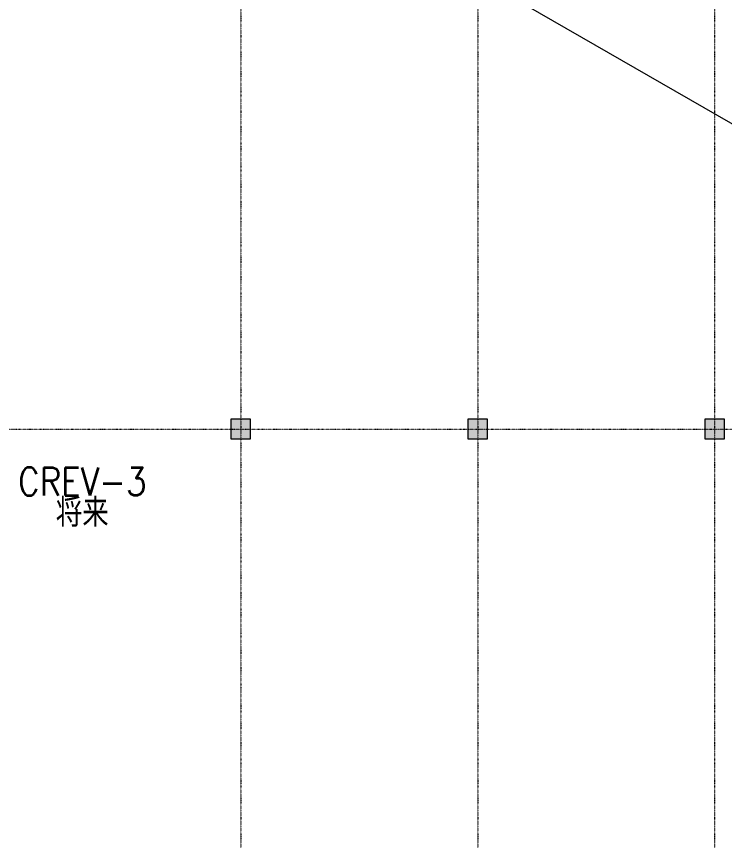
# Model space of a CAD drawing. Extents: x -32000 to 290600, y -29000 to 131250.
# Drawn here: x 18450 to 43550, y 45409 to 74632 of the extents above; entities that cross this region are included whole.
import ezdxf
from ezdxf.enums import TextEntityAlignment as Align

# ---------------------------------------------------------------- set-up
doc = ezdxf.new("R2010")
doc.units = 0
doc.header["$LTSCALE"] = 10
doc.linetypes.add('H12PL2$0$JJP_三點線', pattern=[0.9, 0.3, -0.15, 0, -0.15, 0, -0.15, 0, -0.15])
doc.linetypes.add('XFM7P20ICA$0$H12PL2$0$JJP_三點線', pattern=[0.9, 0.3, -0.15, 0, -0.15, 0, -0.15, 0, -0.15])
for name, color, linetype in [('H12PL2$0$S-COL', 252, 'Continuous'), ('H12PL2$0$S-GRID', 252, 'Continuous'), ('XFM7P20ICA$0$H12PL2$0$A-OBJE-2D', 252, 'Continuous'), ('XFM7P20ICA$0$H12PL2$0$Hattch', 252, 'Continuous'), ('XFM7P20ICA$0$H12PL2$0$S-COL', 252, 'Continuous'), ('XFM7P20ICA$0$H12PL2$0$S-GRID', 252, 'Continuous'), ('XFM7P20ICA$0$TEXT2', 252, 'Continuous')]:
    doc.layers.add(name, color=color, linetype=linetype)
doc.styles.add('XFM7P20ICA$0$TEXT', font='romans.shx', dxfattribs={"width": 0.85, "bigfont": 'BIGFONT.shx'})

# ---------------------------------------------------------------- blocks, each defined once
blk = doc.blocks.new('H12PL2')
at = {"layer": 'H12PL2$0$S-COL', "lineweight": 0, "flags": 128}
for points in [[(26050, 59650), (26750, 59650), (26750, 60350), (26050, 60350)], [(34450, 59650), (35150, 59650), (35150, 60350), (34450, 60350)], [(42850, 59650), (43550, 59650), (43550, 60350), (42850, 60350)]]:
    blk.add_lwpolyline(points, close=True, dxfattribs=at)
at = {"layer": 'H12PL2$0$S-GRID', "linetype": 'H12PL2$0$JJP_三點線', "lineweight": 0}
for p, q in [((26400, 128250), (26400, -28000)), ((34800, 128250), (34800, -28000)), ((43200, 128250), (43200, -28000)), ((-29000, 60000), (289600, 60000))]:
    blk.add_line(p, q, dxfattribs=at)
blk = doc.blocks.new('XFM7P20ICA$0$H12PL2')
at = {"layer": 'XFM7P20ICA$0$H12PL2$0$Hattch', "linetype": 'Continuous', "lineweight": 0}
for points in [[(26050, 59650), (26750, 59650), (26750, 60350), (26050, 60350)], [(34450, 59650), (35150, 59650), (35150, 60350), (34450, 60350)], [(42850, 59650), (43550, 59650), (43550, 60350), (42850, 60350)]]:
    blk.add_hatch(color=256, dxfattribs=at).paths.add_polyline_path(points)
at = {"layer": 'XFM7P20ICA$0$H12PL2$0$A-OBJE-2D', "lineweight": 0}
blk.add_line((18450, 85450), (167450, -440), dxfattribs=at)
at = {"layer": 'XFM7P20ICA$0$H12PL2$0$S-COL', "lineweight": 0, "flags": 128}
for points in [[(26050, 59650), (26750, 59650), (26750, 60350), (26050, 60350)], [(34450, 59650), (35150, 59650), (35150, 60350), (34450, 60350)], [(42850, 59650), (43550, 59650), (43550, 60350), (42850, 60350)]]:
    blk.add_lwpolyline(points, close=True, dxfattribs=at)
at = {"layer": 'XFM7P20ICA$0$H12PL2$0$S-GRID', "linetype": 'XFM7P20ICA$0$H12PL2$0$JJP_三點線', "lineweight": 0}
for p, q in [((26400, 128250), (26400, -28000)), ((34800, 128250), (34800, -28000)), ((43200, 128250), (43200, -28000)), ((-29000, 60000), (289600, 60000))]:
    blk.add_line(p, q, dxfattribs=at)
blk = doc.blocks.new('XFM7P20ICA')
blk.add_blockref('XFM7P20ICA$0$H12PL2', (0, 0))
at = {"layer": 'XFM7P20ICA$0$TEXT2', "style": 'XFM7P20ICA$0$TEXT', "width": 0.85}
for s, p in [('CREV-3', (20781.33848, 58140.95306)), ('将来', (20781.33848, 57032.54687))]:
    blk.add_text(s, height=1000, dxfattribs=at).set_placement(p, align=Align.MIDDLE_CENTER)

msp = doc.modelspace()

# ---------------------------------------------------------------- block references
for name in ['H12PL2', 'XFM7P20ICA']:
    msp.add_blockref(name, (0, 0))

doc.saveas('drawing.dxf')
